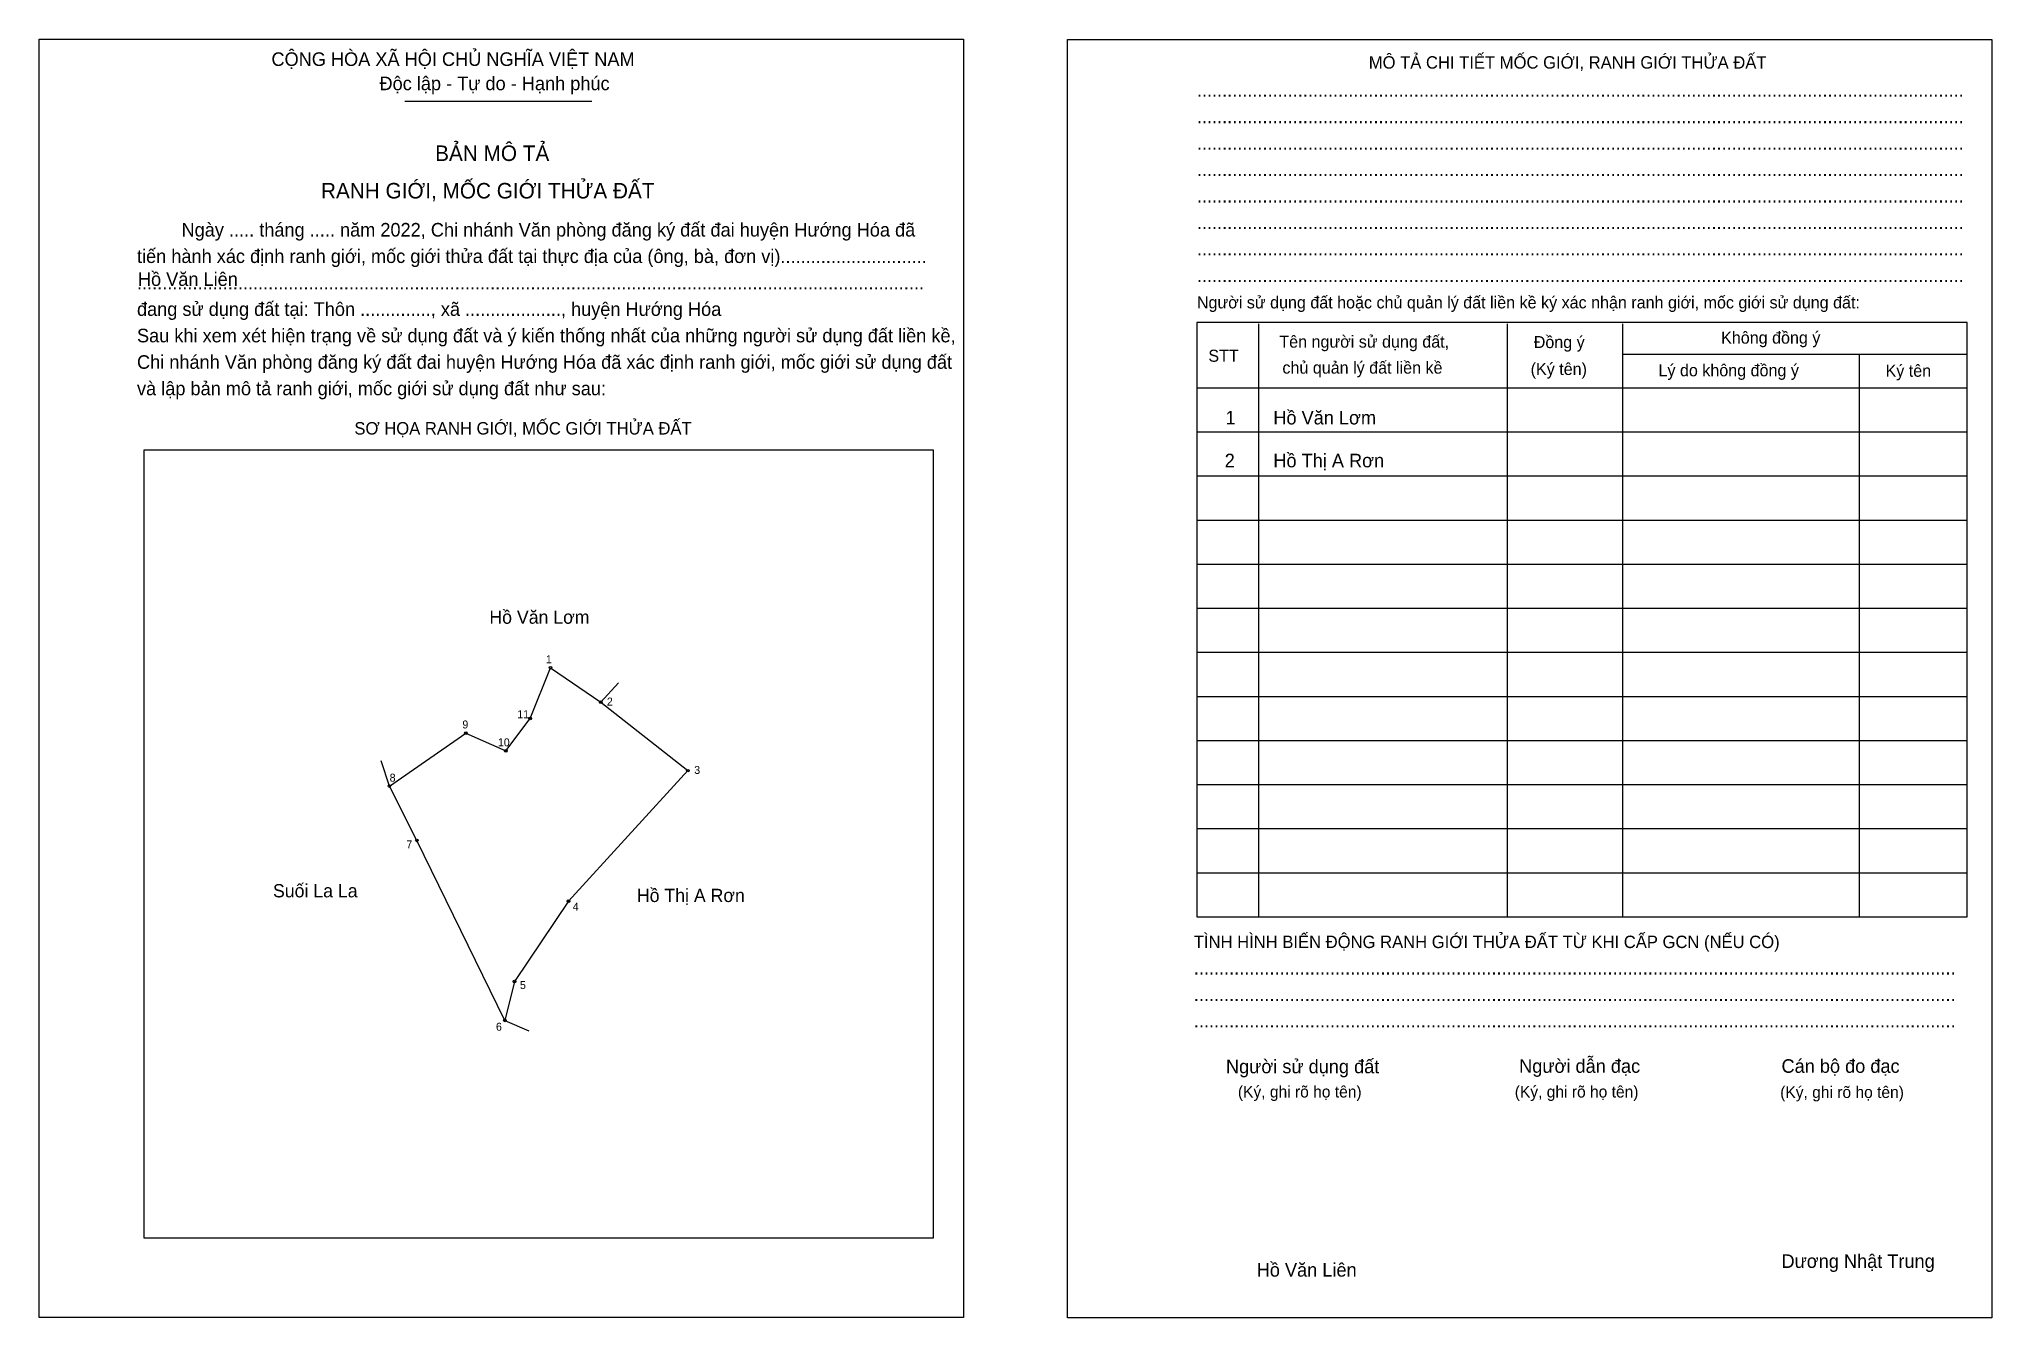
# Model space of a CAD drawing. Extents: x 544708 to 545403, y 1834761 to 1835217.
import ezdxf

# ---------------------------------------------------------------- set-up
doc = ezdxf.new("R2010")
doc.units = 0
for name, color, linetype in [('Level 1', 7, 'Continuous'), ('Level 10', 7, 'Continuous'), ('Level 11', 7, 'Continuous'), ('Level 2', 7, 'Continuous'), ('Level 25', 7, 'Continuous'), ('Level 27', 7, 'Continuous'), ('Level 36', 7, 'Continuous'), ('Level 52', 7, 'Continuous'), ('Level 55', 7, 'Continuous'), ('Level 6', 7, 'Continuous'), ('Level 9', 7, 'Continuous')]:
    doc.layers.add(name, color=color, linetype=linetype)

msp = doc.modelspace()

# ---------------------------------------------------------------- linework, layer by layer
at = {"layer": 'Level 1'}
for p, q in [((544708.06, 1835216.7), (544708.06, 1835216.7)), ((545074.29, 1835216.55), (545074.29, 1835216.55)), ((544838.31, 1835194.57), (544904.88, 1835194.57)), ((545142.34, 1835115.28), (545142.34, 1834904.12)), ((545230.88, 1835115.28), (545230.88, 1834904.12)), ((545271.86, 1835115.28), (545271.86, 1834904.12)), ((545271.86, 1835104.45), (545394.64, 1835104.45)), ((545356.17, 1835104.45), (545356.17, 1834904.12)), ((545120.36, 1835092.52), (545394.64, 1835092.52)), ((545120.36, 1835076.82), (545394.64, 1835076.82)), ((544745.44, 1835070.38), (544745.44, 1835070.38)), ((545120.36, 1835061.12), (545394.64, 1835061.12)), ((545120.36, 1835045.42), (545394.64, 1835045.42)), ((545120.36, 1835029.72), (545394.64, 1835029.72)), ((545120.36, 1835014.02), (545394.64, 1835014.02)), ((545120.36, 1834998.32), (545394.64, 1834998.32)), ((545120.36, 1834982.62), (545394.64, 1834982.62)), ((545120.36, 1834966.92), (545394.64, 1834966.92)), ((545120.36, 1834951.22), (545394.64, 1834951.22)), ((545120.36, 1834935.52), (545394.64, 1834935.52)), ((545120.36, 1834919.82), (545394.64, 1834919.82)), ((545026.47, 1834789.66), (545026.47, 1834789.66)), ((545037.24, 1834761.4), (545037.24, 1834761.4)), ((545403.47, 1834761.25), (545403.47, 1834761.25))]:
    msp.add_line(p, q, dxfattribs=at)
for points in [[(545394.64, 1835115.75), (545120.36, 1835115.75), (545120.36, 1834904.12), (545394.64, 1834904.12)], [(544745.44, 1835070.38), (545026.47, 1835070.38), (545026.47, 1834789.66), (544745.44, 1834789.66)]]:
    msp.add_lwpolyline(points, close=True, dxfattribs=at)
at = {"layer": 'Level 10'}
msp.add_lwpolyline([(544890.21, 1834992.82), (544908.09, 1834980.5), (544939.1, 1834956.15), (544896.62, 1834909.68), (544877.34, 1834881.08), (544873.89, 1834867.22), (544842.62, 1834931.32), (544832.81, 1834950.68), (544860.05, 1834969.48), (544874.25, 1834963.19), (544882.92, 1834974.71)], close=True, dxfattribs=at)
at = {"layer": 'Level 11'}
for centre in [(544890.21, 1834992.82), (544890.21, 1834992.82), (544908.09, 1834980.5), (544882.92, 1834974.71), (544860.05, 1834969.48), (544874.25, 1834963.19), (544939.1, 1834956.15), (544832.81, 1834950.68), (544842.62, 1834931.32), (544896.62, 1834909.68), (544877.34, 1834881.08), (544873.89, 1834867.22)]:
    msp.add_circle(centre, 0.471, dxfattribs=at)
at = {"layer": 'Level 2'}
for points in [[(544708.06, 1835216.7), (545037.24, 1835216.7), (545037.24, 1834761.4), (544708.06, 1834761.4)], [(545074.29, 1835216.55), (545403.48, 1835216.55), (545403.48, 1834761.25), (545074.29, 1834761.25)]]:
    msp.add_lwpolyline(points, close=True, dxfattribs=at)
at = {"layer": 'Level 25'}
msp.add_line((544939.1, 1834956.15), (544896.62, 1834909.68), dxfattribs=at)
at = {"layer": 'Level 27'}
for p, q in [((544908.09, 1834980.5), (544914.45, 1834987.45)), ((544832.81, 1834950.68), (544829.94, 1834959.65)), ((544873.89, 1834867.22), (544882.52, 1834863.44))]:
    msp.add_line(p, q, dxfattribs=at)

# ---------------------------------------------------------------- texts
at = {"layer": 'Level 1'}
for s, height, p in [('CỘNG HÒA XÃ HỘI CHỦ NGHĨA VIỆT NAM', 4.8353, (544790.81, 1835207.13)), ('MÔ TẢ CHI TIẾT MỐC GIỚI, RANH GIỚI THỬA ĐẤT', 4.4208, (545181.57, 1835206.17)), ('Độc lập - Tự do - Hạnh phúc', 4.8353, (544829.28, 1835198.49)), ('........................................................................................................................................................', 4.83532, (545120.36, 1835196.14)), ('........................................................................................................................................................', 4.83532, (545120.36, 1835186.72)), ('BẢN MÔ TẢ', 5.527, (544849.1, 1835173.28)), ('........................................................................................................................................................', 4.83532, (545120.36, 1835177.3)), ('........................................................................................................................................................', 4.83532, (545120.36, 1835167.88)), ('RANH GIỚI, MỐC GIỚI THỬA ĐẤT', 5.5267, (544808.45, 1835159.93)), ('........................................................................................................................................................', 4.83532, (545120.36, 1835158.46)), ('Ngày ..... tháng ..... năm 2022, Chi nhánh Văn phòng đăng ký đất đai huyện Hướng Hóa đã', 4.8353, (544758.79, 1835146.37)), ('........................................................................................................................................................', 4.83532, (545120.36, 1835149.04)), ('tiến hành xác định ranh giới, mốc giới thửa đất tại thực địa của (ông, bà, đơn vị).............................', 4.83532, (544742.93, 1835136.95)), ('........................................................................................................................................................', 4.83532, (545120.36, 1835139.62)), ('............................................................................................................................................................', 4.83532, (544742.93, 1835127.53)), ('........................................................................................................................................................', 4.83532, (545120.36, 1835130.2)), ('đang sử dụng đất tại: Thôn .............., xã ..................., huyện Hướng Hóa', 4.8353, (544742.93, 1835118.11)), ('Người sử dụng đất hoặc chủ quản lý đất liền kề ký xác nhận ranh giới, mốc giới sử dụng đất:', 4.2832, (545120.36, 1835120.78)), ('Sau khi xem xét hiện trạng về sử dụng đất và ý kiến thống nhất của những người sử dụng đất liền kề,', 4.8353, (544742.93, 1835108.69)), ('Không đồng ý', 4.2832, (545307.03, 1835108.22)), ('STT', 4.283, (545124.44, 1835101.78)), ('Tên người sử dụng đất,', 4.2832, (545149.72, 1835106.8)), ('Đồng ý', 4.283, (545240.31, 1835106.65)), ('Chi nhánh Văn phòng đăng ký đất đai huyện Hướng Hóa đã xác định ranh giới, mốc giới sử dụng đất', 4.8353, (544742.93, 1835099.27)), ('chủ quản lý đất liền kề', 4.2832, (545150.82, 1835097.54)), ('(Ký tên)', 4.283, (545239.21, 1835097.07)), ('Lý do không đồng ý', 4.2832, (545284.74, 1835096.6)), ('Ký tên', 4.283, (545365.59, 1835096.44)), ('và lập bản mô tả ranh giới, mốc giới sử dụng đất như sau:', 4.8353, (544742.93, 1835089.85)), ('SƠ HỌA RANH GIỚI, MỐC GIỚI THỬA ĐẤT', 4.4208, (544820.34, 1835075.86)), ('TÌNH HÌNH BIẾN ĐỘNG RANH GIỚI THỬA ĐẤT TỪ KHI CẤP GCN (NẾU CÓ)', 4.4208, (545119.26, 1834892.97)), ('.......................................................................................................................................................', 4.83532, (545119.26, 1834883.55)), ('.......................................................................................................................................................', 4.83532, (545119.26, 1834874.13)), ('.......................................................................................................................................................', 4.83532, (545119.26, 1834864.71)), ('Người sử dụng đất', 4.8353, (545130.72, 1834848.38)), ('Người dẫn đạc', 4.8353, (545235.12, 1834848.54)), ('Cán bộ đo đạc', 4.8353, (545328.54, 1834848.54)), ('(Ký, ghi rõ họ tên)', 4.1448, (545134.96, 1834839.75)), ('(Ký, ghi rõ họ tên)', 4.1448, (545233.55, 1834839.75)), ('(Ký, ghi rõ họ tên)', 4.1448, (545328.07, 1834839.59)), ('Dương Nhật Trung', 4.8353, (545328.54, 1834779.06))]:
    msp.add_text(s, height=height, dxfattribs=at).set_placement(p)
at = {"layer": 'Level 36'}
for s, p in [('Hồ Văn Lơm', (544868.42, 1835008.48)), ('Suối La La', (544791.36, 1834911.03)), ('Hồ Thị A Rơn', (544920.95, 1834909.37))]:
    msp.add_text(s, height=4.71, dxfattribs=at).set_placement(p)
at = {"layer": 'Level 52'}
for s, height, p in [('Hồ Văn Lơm', 4.835, (545147.58, 1835079.45)), ('1', 4.84, (545130.55, 1835079.45)), ('2', 4.84, (545130.26, 1835064.18)), ('Hồ Thị A Rơn', 4.8353, (545147.58, 1835064.18))]:
    msp.add_text(s, height=height, dxfattribs=at).set_placement(p)
at = {"layer": 'Level 55'}
for s, p in [('1', (544890.12, 1834992.82)), ('2', (544907.98, 1834980.5)), ('11', (544882.72, 1834974.71)), ('9', (544859.94, 1834969.48)), ('10', (544874.03, 1834963.19)), ('3', (544939, 1834956.15)), ('8', (544832.71, 1834950.68)), ('7', (544842.51, 1834931.32)), ('4', (544896.51, 1834909.68)), ('5', (544877.24, 1834881.08)), ('6', (544873.78, 1834867.22))]:
    msp.add_text(s, height=0.314, dxfattribs=at).set_placement(p)
at = {"layer": 'Level 6'}
for p in [(544743.26, 1835128.78), (545141.66, 1834775.95)]:
    msp.add_text('Hồ Văn Liên', height=4.8356, dxfattribs=at).set_placement(p)
at = {"layer": 'Level 9'}
for s, height, p in [('1', 2.83, (544888.52, 1834994.41)), ('2', 2.83, (544910.26, 1834979.34)), ('9', 2.83, (544858.8, 1834971.19)), ('11', 2.826, (544878.35, 1834974.84)), ('10', 2.826, (544871.45, 1834964.82)), ('8', 2.83, (544832.9, 1834952.24)), ('3', 2.83, (544941.36, 1834955)), ('7', 2.83, (544838.86, 1834928.51)), ('4', 2.83, (544898.12, 1834906.32)), ('5', 2.83, (544879.3, 1834878.39)), ('6', 2.83, (544870.75, 1834863.54))]:
    msp.add_text(s, height=height, dxfattribs=at).set_placement(p)

doc.saveas('drawing.dxf')
